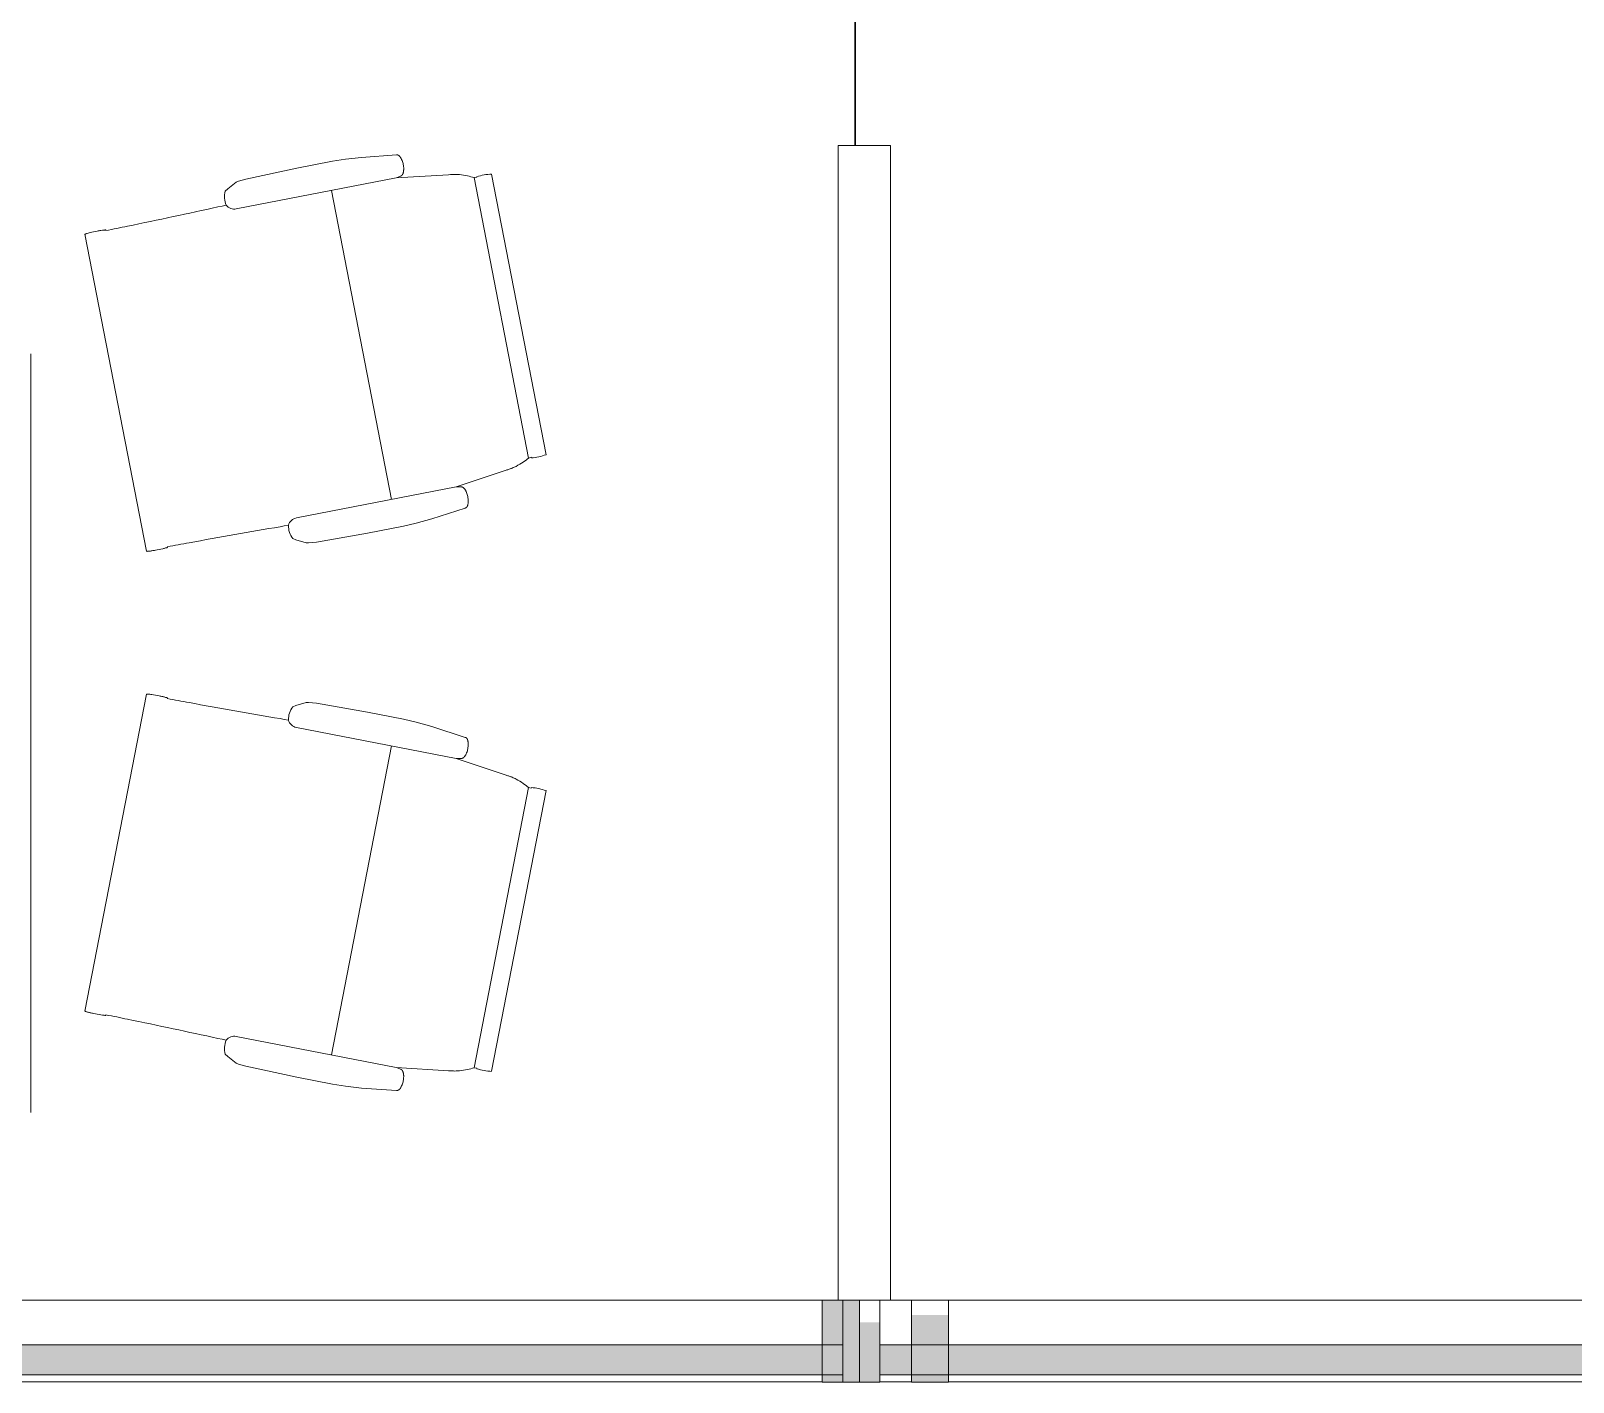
# Model space of a CAD drawing. Header units: inches. Extents: x 385 to 2249, y -1773 to -36.
# Drawn here: x 504.6 to 608.3, y -1084.9 to -994.1 of the extents above; entities that cross this region are included whole.
import ezdxf

# ---------------------------------------------------------------- set-up
doc = ezdxf.new("R2010")
doc.units = ezdxf.units.IN
doc.header["$MEASUREMENT"] = 0
for name, color, linetype, lineweight in [('A-DETL', 90, 'Continuous', 9), ('A-GLAZ', 151, 'Continuous', 13), ('A-GLAZ-CURT', 52, 'Continuous', 13), ('A-GLAZ-CWMG', 51, 'Continuous', 13), ('A-WALL', 113, 'Continuous', 13), ('I-FURN', 30, 'Continuous', 9), ('I-FURN-PNLS', 30, 'Continuous', 9), ('I-WALL', 2, 'Continuous', 13)]:
    doc.layers.add(name, color=color, linetype=linetype, lineweight=lineweight)

# ---------------------------------------------------------------- blocks, each defined once
blk = doc.blocks.new('System Panel - Glazed 2-5453023-Level 7 POWER _ SIGNAL')
at = {"layer": 'A-GLAZ-CURT', "color": 8, "lineweight": 20}
for p, q in [((28.06, 2.25), (-28.06, 2.25)), ((-28.06, 2.25), (-28.06, 0.25)), ((28.06, 0.25), (28.06, 2.25)), ((-28.06, 0.25), (28.06, 0.25))]:
    blk.add_line(p, q, dxfattribs=at)
blk = doc.blocks.new('Rectangular Mullion - 2_5_ x 5_ rectangular-5019624-Level 7 POWER _ SIGNAL')
at = {"layer": 'A-GLAZ-CWMG', "lineweight": 9}
h = blk.add_hatch(color=7, dxfattribs=at)
h.paths.add_polyline_path([(-2.5, 2.75), (-2.5, -0.25), (0, -0.25), (0, 2.75), (-1.75, 2.75)], flags=0)
h.paths.add_polyline_path([(-2.5, -2.25), (-2.5, -2.75), (0, -2.75), (0, -2.25), (-1.87, -2.25)], flags=0)
at = {"layer": 'A-GLAZ-CWMG', "color": 8, "lineweight": 20}
for p, q in [((0, 2.75), (-2.5, 2.75)), ((-2.5, 2.75), (-2.5, -2.75)), ((0, -2.75), (0, 2.75)), ((-2.5, -2.75), (0, -2.75))]:
    blk.add_line(p, q, dxfattribs=at)
blk = doc.blocks.new('System Panel - Glazed 2-5453025-Level 7 POWER _ SIGNAL')
at = {"layer": 'A-GLAZ-CURT', "color": 8, "lineweight": 20}
for p, q in [((26.44, 2.25), (-26.44, 2.25)), ((-26.44, 2.25), (-26.44, 0.25)), ((26.44, 0.25), (26.44, 2.25)), ((-26.44, 0.25), (26.44, 0.25))]:
    blk.add_line(p, q, dxfattribs=at)
blk = doc.blocks.new('Rectangular Mullion - 2_5_ x 5_ rectangular-5019623-Level 7 POWER _ SIGNAL')
at = {"layer": 'A-GLAZ-CWMG', "lineweight": 9}
blk.add_hatch(color=7, dxfattribs=at).paths.add_polyline_path([(0, 1.76), (0, -2.75), (-2.5, -2.75), (-2.5, 1.76), (-1.23, 1.76)], flags=0)
at = {"layer": 'A-GLAZ-CWMG', "color": 8, "lineweight": 20}
for p, q in [((-2.5, 2.75), (0, 2.75)), ((-2.5, -2.75), (-2.5, 2.75)), ((0, 2.75), (0, -2.75)), ((0, -2.75), (-2.5, -2.75))]:
    blk.add_line(p, q, dxfattribs=at)
blk = doc.blocks.new('Walls 64 - Walls 3-5097530-Level 7 POWER _ SIGNAL')
at = {"layer": 'A-WALL', "lineweight": 9}
for p, q in [((58.34, -2422.12), (58.34, -2365.99)), ((58.34, -2428.12), (58.34, -2425.99)), ((58.34, -2483.49), (58.34, -2430.62))]:
    blk.add_line(p, q, dxfattribs=at)
blk = doc.blocks.new('System Panel - Glazed 2-V7-Level 7 POWER _ SIGNAL')
at = {"layer": 'A-GLAZ-CURT', "lineweight": 9}
blk.add_hatch(color=7, dxfattribs=at).paths.add_polyline_path([(-4.73, 2.25), (-28.75, 2.25), (-28.75, 0.25), (28.75, 0.25), (28.75, 2.25), (25.34, 2.25)], flags=0)
at = {"layer": 'A-GLAZ-CURT', "color": 8, "lineweight": 20}
for p, q in [((28.75, 2.25), (-28.75, 2.25)), ((-28.75, 2.25), (-28.75, 0.25)), ((28.75, 0.25), (28.75, 2.25)), ((-28.75, 0.25), (28.75, 0.25))]:
    blk.add_line(p, q, dxfattribs=at)
blk = doc.blocks.new('Rectangular Mullion - 2_5_ x 5_ rectangular-V4-Level 7 POWER _ SIGNAL')
at = {"layer": 'A-GLAZ-CWMG', "lineweight": 9}
blk.add_hatch(color=7, dxfattribs=at).paths.add_polyline_path([(-2.5, 1.26), (-2.5, -2.75), (0, -2.75), (0, 1.26), (-1.91, 1.26)], flags=0)
at = {"layer": 'A-GLAZ-CWMG', "color": 8, "lineweight": 20}
for p, q in [((0, 2.75), (-2.5, 2.75)), ((-2.5, 2.75), (-2.5, -2.75)), ((0, -2.75), (0, 2.75)), ((-2.5, -2.75), (0, -2.75))]:
    blk.add_line(p, q, dxfattribs=at)
blk = doc.blocks.new('Zira Wksta 11 - Type 2-V9-Level 7 POWER _ SIGNAL')
at = {"layer": 'I-FURN-PNLS'}
for p, q in [((0, 0), (-51, 0)), ((-51, 0), (0, 0))]:
    blk.add_line(p, q, dxfattribs=at)
blk = doc.blocks.new('HermanMiller_Collection_Eames_AluminumGroup_LoungeChairSwivel - Arms Swivel Base-5394431-Level 7 POWER _ SIGNAL')
at = {"layer": 'I-FURN'}
for p, q in [((-4.59, 12.38), (-3.51, 12.46)), ((-3.51, 12.46), (-2.64, 12.49)), ((-2.64, 12.49), (-0.18, 12.49)), ((-0.18, 12.49), (3.32, 12.43)), ((-6.94, 12.09), (-4.59, 12.38)), ((3.32, 12.43), (3.84, 12.38)), ((3.84, 12.38), (3.99, 12.34)), ((3.99, 12.34), (4.64, 12.01)), ((4.64, 12.01), (4.83, 11.89)), ((-10.12, 10.12), (-6.61, 10.58)), ((-6.61, 10.58), (-6.94, 10.64)), ((-6.61, 10.58), (4.33, 10.58)), ((-2.19, 10.58), (-2.19, -10.58)), ((13.22, 10.83), (13.22, 10.86)), ((14.64, 10.85), (14.64, -10.85)), ((-12.96, -9.61), (-12.96, 9.61)), ((-11.95, 9.63), (-11.95, 9.59)), ((-11.95, 9.59), (-11.76, 9.6)), ((-11.76, -9.6), (-11.76, 9.6)), ((-11.95, -9.59), (-11.95, -9.63)), ((-11.76, -9.6), (-11.95, -9.59)), ((-6.61, -10.58), (-10.12, -10.12)), ((-6.94, -10.64), (-6.61, -10.58)), ((-6.61, -10.58), (4.33, -10.58)), ((13.22, -10.86), (13.22, -10.83)), ((-4.59, -12.38), (-6.94, -12.09)), ((-3.51, -12.46), (-4.59, -12.38)), ((3.32, -12.43), (-0.18, -12.49)), ((3.84, -12.38), (3.32, -12.43)), ((3.99, -12.34), (3.84, -12.38)), ((4.64, -12.01), (3.99, -12.34)), ((4.83, -11.89), (4.64, -12.01)), ((-2.64, -12.49), (-3.51, -12.46)), ((-0.18, -12.49), (-2.64, -12.49))]:
    blk.add_line(p, q, dxfattribs=at)
at = {"layer": 'I-FURN', "flags": 128}
for points in [[(4.94, 10.96), (5.23, 10.95), (5.52, 10.95)], [(5.52, -10.95), (5.23, -10.95), (4.94, -10.96)]]:
    blk.add_lwpolyline(points, dxfattribs=at)
at = {"layer": 'I-FURN'}
for centre, radius, start, end in [((3.68, 11.28), 1.3, 345.8347, 28.1255), ((4.33, 11.27), 0.69, 270, 332.7502), ((-12.38, 5.3), 4.35, 84.2936, 97.7064), ((-12.38, -5.3), 4.35, 262.2936, 275.7064), ((4.33, -11.27), 0.69, 27.2498, 90), ((3.68, -11.28), 1.3, 331.8745, 14.1653)]:
    blk.add_arc(centre, radius, start, end, dxfattribs=at)
for points, knots in [([(-6.94, 10.64), (-6.95, 10.65), (-6.96, 10.65), (-6.99, 10.65), (-7, 10.66), (-7.02, 10.67), (-7.03, 10.68), (-7.05, 10.69), (-7.06, 10.7), (-7.07, 10.71), (-7.08, 10.72), (-7.09, 10.73), (-7.1, 10.74), (-7.11, 10.76), (-7.11, 10.77), (-7.12, 10.78), (-7.13, 10.8), (-7.14, 10.81), (-7.15, 10.83), (-7.16, 10.85), (-7.17, 10.87), (-7.18, 10.9), (-7.2, 10.95), (-7.22, 11.02), (-7.24, 11.11), (-7.25, 11.23), (-7.26, 11.37), (-7.25, 11.52), (-7.23, 11.66), (-7.21, 11.77), (-7.18, 11.85), (-7.16, 11.9), (-7.15, 11.92), (-7.14, 11.94), (-7.13, 11.96), (-7.12, 11.97), (-7.11, 11.98), (-7.1, 12), (-7.09, 12.01), (-7.08, 12.02), (-7.07, 12.03), (-7.06, 12.04), (-7.05, 12.04), (-7.05, 12.05), (-7.03, 12.06), (-7.02, 12.07), (-7, 12.08), (-6.99, 12.08), (-6.97, 12.09), (-6.95, 12.09), (-6.94, 12.09)], [-1, -1, -1, -1, -0.984375, -0.96875, -0.957031, -0.953125, -0.9375, -0.921875, -0.917969, -0.914062, -0.90625, -0.890625, -0.882812, -0.875, -0.867188, -0.859375, -0.84375, -0.835938, -0.828125, -0.8125, -0.796875, -0.78125, -0.75, -0.708333, -0.666667, -0.583333, -0.5, -0.416667, -0.333333, -0.25, -0.208333, -0.1875, -0.166667, -0.15625, -0.145833, -0.135417, -0.125, -0.114583, -0.104167, -0.09375, -0.088542, -0.083333, -0.078125, -0.072917, -0.0625, -0.052083, -0.041667, -0.03125, -0.020833, 0, 0, 0, 0]), ([(13.22, 10.86), (13.22, 10.87), (13.22, 10.87), (13.23, 10.87), (13.25, 10.88), (13.27, 10.88), (13.29, 10.88), (13.32, 10.88), (13.34, 10.88)], [-1, -1, -1, -1, -0.75, -0.625, -0.5, -0.375, -0.25, 0, 0, 0, 0]), ([(13.34, 10.88), (13.4, 10.89), (13.61, 10.9), (13.97, 10.9), (14.25, 10.89), (14.38, 10.89), (14.47, 10.88), (14.54, 10.87), (14.6, 10.87), (14.63, 10.86), (14.64, 10.85), (14.64, 10.85)], [-1, -1, -1, -1, -0.857143, -0.571429, -0.428571, -0.357143, -0.285714, -0.214286, -0.142857, -0.071429, 0, 0, 0, 0]), ([(-6.94, -12.09), (-6.95, -12.09), (-6.96, -12.09), (-6.99, -12.08), (-7, -12.08), (-7.02, -12.07), (-7.03, -12.06), (-7.05, -12.05), (-7.06, -12.04), (-7.07, -12.03), (-7.08, -12.02), (-7.09, -12.01), (-7.1, -12), (-7.11, -11.98), (-7.12, -11.97), (-7.12, -11.96), (-7.13, -11.94), (-7.14, -11.93), (-7.15, -11.91), (-7.16, -11.89), (-7.17, -11.87), (-7.18, -11.84), (-7.21, -11.77), (-7.23, -11.66), (-7.26, -11.47), (-7.26, -11.28), (-7.24, -11.11), (-7.22, -11.02), (-7.2, -10.95), (-7.18, -10.89), (-7.16, -10.85), (-7.15, -10.82), (-7.13, -10.8), (-7.13, -10.78), (-7.12, -10.77), (-7.11, -10.76), (-7.1, -10.74), (-7.08, -10.73), (-7.08, -10.72), (-7.07, -10.71), (-7.06, -10.7), (-7.05, -10.69), (-7.05, -10.69), (-7.03, -10.68), (-7.02, -10.67), (-7, -10.66), (-6.99, -10.65), (-6.97, -10.65), (-6.95, -10.65), (-6.94, -10.64)], [-1, -1, -1, -1, -0.984375, -0.96875, -0.957031, -0.953125, -0.9375, -0.921875, -0.917969, -0.914062, -0.90625, -0.890625, -0.882812, -0.875, -0.867188, -0.859375, -0.84375, -0.835938, -0.828125, -0.8125, -0.796875, -0.78125, -0.75, -0.666667, -0.583333, -0.416667, -0.333333, -0.291667, -0.25, -0.208333, -0.1875, -0.166667, -0.15625, -0.145833, -0.135417, -0.125, -0.114583, -0.104167, -0.09375, -0.088542, -0.083333, -0.078125, -0.072917, -0.0625, -0.052083, -0.041667, -0.03125, -0.020833, 0, 0, 0, 0]), ([(13.34, -10.88), (13.32, -10.88), (13.29, -10.88), (13.27, -10.88), (13.25, -10.88), (13.23, -10.87), (13.22, -10.87), (13.22, -10.87), (13.22, -10.86)], [-1, -1, -1, -1, -0.75, -0.625, -0.5, -0.375, -0.25, 0, 0, 0, 0]), ([(14.64, -10.85), (14.64, -10.86), (14.62, -10.86), (14.52, -10.88), (14.27, -10.9), (13.87, -10.9), (13.54, -10.9), (13.4, -10.89), (13.34, -10.88)], [-1, -1, -1, -1, -0.892857, -0.785714, -0.571429, -0.285714, -0.142857, 0, 0, 0, 0])]:
    blk.add_open_spline(points, degree=3, knots=knots, dxfattribs=at)
for points in [[(5.52, 10.95), (6.54, 10.92), (8.59, 10.89), (10.68, 10.85), (11.73, 10.84)], [(11.73, 10.84), (11.97, 10.84), (12.47, 10.83), (12.96, 10.83), (13.22, 10.83)], [(-11.76, 9.6), (-11.64, 9.67), (-11.37, 9.8), (-11.02, 9.92), (-10.83, 9.99)], [(-10.83, 9.99), (-10.79, 10), (-10.71, 10.02), (-10.55, 10.06), (-10.35, 10.09), (-10.2, 10.11), (-10.12, 10.12)], [(-10.83, -9.99), (-11.02, -9.92), (-11.37, -9.8), (-11.64, -9.67), (-11.76, -9.6)], [(-10.12, -10.12), (-10.2, -10.11), (-10.35, -10.09), (-10.55, -10.06), (-10.71, -10.02), (-10.79, -10), (-10.83, -9.99)], [(11.73, -10.84), (10.68, -10.85), (8.59, -10.89), (6.54, -10.92), (5.52, -10.95)], [(13.22, -10.83), (12.96, -10.83), (12.47, -10.83), (11.97, -10.84), (11.73, -10.84)]]:
    blk.add_open_spline(points, degree=3, dxfattribs=at)
blk = doc.blocks.new('HermanMiller_Collection_Eames_AluminumGroup_LoungeChairSwivel - Arms Swivel Base-5389093-Level 7 POWER _ SIGNAL')
at = {"layer": 'I-FURN'}
for p, q in [((-3.51, 12.46), (-4.59, 12.38)), ((-2.64, 12.49), (-3.51, 12.46)), ((-0.18, 12.49), (-2.64, 12.49)), ((3.32, 12.43), (-0.18, 12.49)), ((-4.59, 12.38), (-6.94, 12.09)), ((3.84, 12.38), (3.32, 12.43)), ((3.99, 12.34), (3.84, 12.38)), ((4.64, 12.01), (3.99, 12.34)), ((4.83, 11.89), (4.64, 12.01)), ((-6.61, 10.58), (-10.12, 10.12)), ((-6.94, 10.64), (-6.61, 10.58)), ((-6.61, 10.58), (4.33, 10.58)), ((-2.19, -10.58), (-2.19, 10.58)), ((13.22, 10.86), (13.22, 10.83)), ((14.64, -10.85), (14.64, 10.85)), ((-12.96, 9.61), (-12.96, -9.61)), ((-11.95, 9.59), (-11.95, 9.63)), ((-11.76, 9.6), (-11.95, 9.59)), ((-11.76, 9.6), (-11.76, -9.6)), ((-11.95, -9.63), (-11.95, -9.59)), ((-11.95, -9.59), (-11.76, -9.6)), ((-10.12, -10.12), (-6.61, -10.58)), ((-6.61, -10.58), (-6.94, -10.64)), ((-6.61, -10.58), (4.33, -10.58)), ((13.22, -10.83), (13.22, -10.86)), ((-6.94, -12.09), (-4.59, -12.38)), ((-4.59, -12.38), (-3.51, -12.46)), ((-0.18, -12.49), (3.32, -12.43)), ((3.32, -12.43), (3.84, -12.38)), ((3.84, -12.38), (3.99, -12.34)), ((3.99, -12.34), (4.64, -12.01)), ((4.64, -12.01), (4.83, -11.89)), ((-3.51, -12.46), (-2.64, -12.49)), ((-2.64, -12.49), (-0.18, -12.49))]:
    blk.add_line(p, q, dxfattribs=at)
at = {"layer": 'I-FURN', "flags": 128}
for points in [[(5.52, 10.95), (5.23, 10.95), (4.94, 10.96)], [(4.94, -10.96), (5.23, -10.95), (5.52, -10.95)]]:
    blk.add_lwpolyline(points, dxfattribs=at)
at = {"layer": 'I-FURN'}
for centre, radius, start, end in [((3.68, 11.28), 1.3, 345.8347, 28.1255), ((4.33, 11.27), 0.69, 270, 332.7502), ((-12.38, 5.3), 4.35, 84.2936, 97.7064), ((-12.38, -5.3), 4.35, 262.2936, 275.7064), ((4.33, -11.27), 0.69, 27.2498, 90), ((3.68, -11.28), 1.3, 331.8745, 14.1653)]:
    blk.add_arc(centre, radius, start, end, dxfattribs=at)
for points, knots in [([(-6.94, 12.09), (-6.95, 12.09), (-6.97, 12.09), (-6.99, 12.08), (-7, 12.08), (-7.02, 12.07), (-7.03, 12.06), (-7.05, 12.05), (-7.05, 12.04), (-7.06, 12.04), (-7.07, 12.03), (-7.08, 12.02), (-7.09, 12.01), (-7.1, 12), (-7.11, 11.98), (-7.12, 11.97), (-7.13, 11.96), (-7.14, 11.94), (-7.15, 11.92), (-7.16, 11.9), (-7.18, 11.85), (-7.21, 11.77), (-7.23, 11.66), (-7.25, 11.52), (-7.26, 11.37), (-7.25, 11.23), (-7.24, 11.11), (-7.22, 11.02), (-7.2, 10.95), (-7.18, 10.9), (-7.17, 10.87), (-7.16, 10.85), (-7.15, 10.83), (-7.14, 10.81), (-7.13, 10.8), (-7.12, 10.78), (-7.11, 10.77), (-7.11, 10.76), (-7.1, 10.74), (-7.09, 10.73), (-7.08, 10.72), (-7.07, 10.71), (-7.06, 10.7), (-7.05, 10.69), (-7.03, 10.68), (-7.02, 10.67), (-7, 10.66), (-6.99, 10.65), (-6.96, 10.65), (-6.95, 10.65), (-6.94, 10.64)], [0, 0, 0, 0, 0.020833, 0.03125, 0.041667, 0.052083, 0.0625, 0.072917, 0.078125, 0.083333, 0.088542, 0.09375, 0.104167, 0.114583, 0.125, 0.135417, 0.145833, 0.15625, 0.166667, 0.1875, 0.208333, 0.25, 0.333333, 0.416667, 0.5, 0.583333, 0.666667, 0.708333, 0.75, 0.78125, 0.796875, 0.8125, 0.828125, 0.835938, 0.84375, 0.859375, 0.867188, 0.875, 0.882812, 0.890625, 0.90625, 0.914062, 0.917969, 0.921875, 0.9375, 0.953125, 0.957031, 0.96875, 0.984375, 1, 1, 1, 1]), ([(13.34, 10.88), (13.32, 10.88), (13.29, 10.88), (13.27, 10.88), (13.25, 10.88), (13.23, 10.87), (13.22, 10.87), (13.22, 10.87), (13.22, 10.86)], [0, 0, 0, 0, 0.25, 0.375, 0.5, 0.625, 0.75, 1, 1, 1, 1]), ([(14.64, 10.85), (14.64, 10.85), (14.63, 10.86), (14.6, 10.87), (14.54, 10.87), (14.47, 10.88), (14.38, 10.89), (14.25, 10.89), (13.97, 10.9), (13.61, 10.9), (13.4, 10.89), (13.34, 10.88)], [0, 0, 0, 0, 0.071429, 0.142857, 0.214286, 0.285714, 0.357143, 0.428571, 0.571429, 0.857143, 1, 1, 1, 1]), ([(-6.94, -10.64), (-6.95, -10.65), (-6.97, -10.65), (-6.99, -10.65), (-7, -10.66), (-7.02, -10.67), (-7.03, -10.68), (-7.05, -10.69), (-7.05, -10.69), (-7.06, -10.7), (-7.07, -10.71), (-7.08, -10.72), (-7.08, -10.73), (-7.1, -10.74), (-7.11, -10.76), (-7.12, -10.77), (-7.13, -10.78), (-7.13, -10.8), (-7.15, -10.82), (-7.16, -10.85), (-7.18, -10.89), (-7.2, -10.95), (-7.22, -11.02), (-7.24, -11.11), (-7.26, -11.28), (-7.26, -11.47), (-7.23, -11.66), (-7.21, -11.77), (-7.18, -11.84), (-7.17, -11.87), (-7.16, -11.89), (-7.15, -11.91), (-7.14, -11.93), (-7.13, -11.94), (-7.12, -11.96), (-7.12, -11.97), (-7.11, -11.98), (-7.1, -12), (-7.09, -12.01), (-7.08, -12.02), (-7.07, -12.03), (-7.06, -12.04), (-7.05, -12.05), (-7.03, -12.06), (-7.02, -12.07), (-7, -12.08), (-6.99, -12.08), (-6.96, -12.09), (-6.95, -12.09), (-6.94, -12.09)], [0, 0, 0, 0, 0.020833, 0.03125, 0.041667, 0.052083, 0.0625, 0.072917, 0.078125, 0.083333, 0.088542, 0.09375, 0.104167, 0.114583, 0.125, 0.135417, 0.145833, 0.15625, 0.166667, 0.1875, 0.208333, 0.25, 0.291667, 0.333333, 0.416667, 0.583333, 0.666667, 0.75, 0.78125, 0.796875, 0.8125, 0.828125, 0.835938, 0.84375, 0.859375, 0.867188, 0.875, 0.882812, 0.890625, 0.90625, 0.914062, 0.917969, 0.921875, 0.9375, 0.953125, 0.957031, 0.96875, 0.984375, 1, 1, 1, 1]), ([(13.22, -10.86), (13.22, -10.87), (13.22, -10.87), (13.23, -10.87), (13.25, -10.88), (13.27, -10.88), (13.29, -10.88), (13.32, -10.88), (13.34, -10.88)], [0, 0, 0, 0, 0.25, 0.375, 0.5, 0.625, 0.75, 1, 1, 1, 1]), ([(13.34, -10.88), (13.4, -10.89), (13.54, -10.9), (13.87, -10.9), (14.27, -10.9), (14.52, -10.88), (14.62, -10.86), (14.64, -10.86), (14.64, -10.85)], [0, 0, 0, 0, 0.142857, 0.285714, 0.571429, 0.785714, 0.892857, 1, 1, 1, 1])]:
    blk.add_open_spline(points, degree=3, knots=knots, dxfattribs=at)
for points in [[(11.73, 10.84), (10.68, 10.85), (8.59, 10.89), (6.54, 10.92), (5.52, 10.95)], [(13.22, 10.83), (12.96, 10.83), (12.47, 10.83), (11.97, 10.84), (11.73, 10.84)], [(-10.83, 9.99), (-11.02, 9.92), (-11.37, 9.8), (-11.64, 9.67), (-11.76, 9.6)], [(-10.12, 10.12), (-10.2, 10.11), (-10.35, 10.09), (-10.55, 10.06), (-10.71, 10.02), (-10.79, 10), (-10.83, 9.99)], [(-11.76, -9.6), (-11.64, -9.67), (-11.37, -9.8), (-11.02, -9.92), (-10.83, -9.99)], [(-10.83, -9.99), (-10.79, -10), (-10.71, -10.02), (-10.55, -10.06), (-10.35, -10.09), (-10.2, -10.11), (-10.12, -10.12)], [(5.52, -10.95), (6.54, -10.92), (8.59, -10.89), (10.68, -10.85), (11.73, -10.84)], [(11.73, -10.84), (11.97, -10.84), (12.47, -10.83), (12.96, -10.83), (13.22, -10.83)]]:
    blk.add_open_spline(points, degree=3, dxfattribs=at)
blk = doc.blocks.new('Frameless opening with glazing - 22_ x 84_-5661426-Level 7 POWER _ SIGNAL')
at = {"layer": 'A-GLAZ', "lineweight": 30}
blk.add_line((-12.5, -0.625), (9.5, -0.625), dxfattribs=at)

msp = doc.modelspace()

# ---------------------------------------------------------------- linework, layer by layer
at = {"layer": 'A-DETL', "lineweight": 13}
msp.add_line((430.8, -1079.39), (872.22, -1079.39), dxfattribs=at)
at = {"layer": 'I-WALL'}
for p, q in [((562.42, -1001.77), (558.92, -1001.77)), ((558.92, -1001.77), (558.92, -1079.39)), ((562.42, -1079.39), (562.42, -1001.77)), ((558.92, -1079.39), (562.42, -1079.39))]:
    msp.add_line(p, q, dxfattribs=at)

# ---------------------------------------------------------------- block references
at = {"layer": 'A-GLAZ', "rotation": 269.9999999999999}
msp.add_blockref('Frameless opening with glazing - 22_ x 84_-5661426-Level 7 POWER _ SIGNAL', (560.67, -992.27), dxfattribs=at)
at = {"layer": 'A-GLAZ-CURT', "lineweight": 9, "rotation": 180}
for name, p in [('System Panel - Glazed 2-5453023-Level 7 POWER _ SIGNAL', (529.78, -1082.14)), ('System Panel - Glazed 2-V7-Level 7 POWER _ SIGNAL', (530.47, -1082.14)), ('System Panel - Glazed 2-V7-Level 7 POWER _ SIGNAL', (590.47, -1082.14)), ('System Panel - Glazed 2-5453025-Level 7 POWER _ SIGNAL', (592.78, -1082.14))]:
    msp.add_blockref(name, p, dxfattribs=at)
at = {"layer": 'A-GLAZ-CWMG', "lineweight": 9}
for name, p in [('Rectangular Mullion - 2_5_ x 5_ rectangular-5019624-Level 7 POWER _ SIGNAL', (560.34, -1082.14)), ('Rectangular Mullion - 2_5_ x 5_ rectangular-V4-Level 7 POWER _ SIGNAL', (561.72, -1082.14))]:
    msp.add_blockref(name, p, dxfattribs=at)
at = {"layer": 'A-GLAZ-CWMG', "lineweight": 9, "extrusion": (0, 0, -1)}
msp.add_blockref('Rectangular Mullion - 2_5_ x 5_ rectangular-5019623-Level 7 POWER _ SIGNAL', (-563.84, -1082.14), dxfattribs=at)
at = {"layer": 'A-WALL', "lineweight": 9, "rotation": 89.99999999999991}
msp.add_blockref('Walls 64 - Walls 3-5097530-Level 7 POWER _ SIGNAL', (-1864.28, -1143.22), dxfattribs=at)
at = {"layer": 'I-FURN'}
for name, p, rotation in [('Zira Wksta 11 - Type 2-V9-Level 7 POWER _ SIGNAL', (504.64, -1066.77), 269.9999999999998), ('HermanMiller_Collection_Eames_AluminumGroup_LoungeChairSwivel - Arms Swivel Base-5394431-Level 7 POWER _ SIGNAL', (524.72, -1015.59), 190.9999999999988), ('HermanMiller_Collection_Eames_AluminumGroup_LoungeChairSwivel - Arms Swivel Base-5389093-Level 7 POWER _ SIGNAL', (524.72, -1052.09), 169.0000000000004)]:
    msp.add_blockref(name, p, dxfattribs=dict(at, rotation=rotation))

doc.saveas('drawing.dxf')
